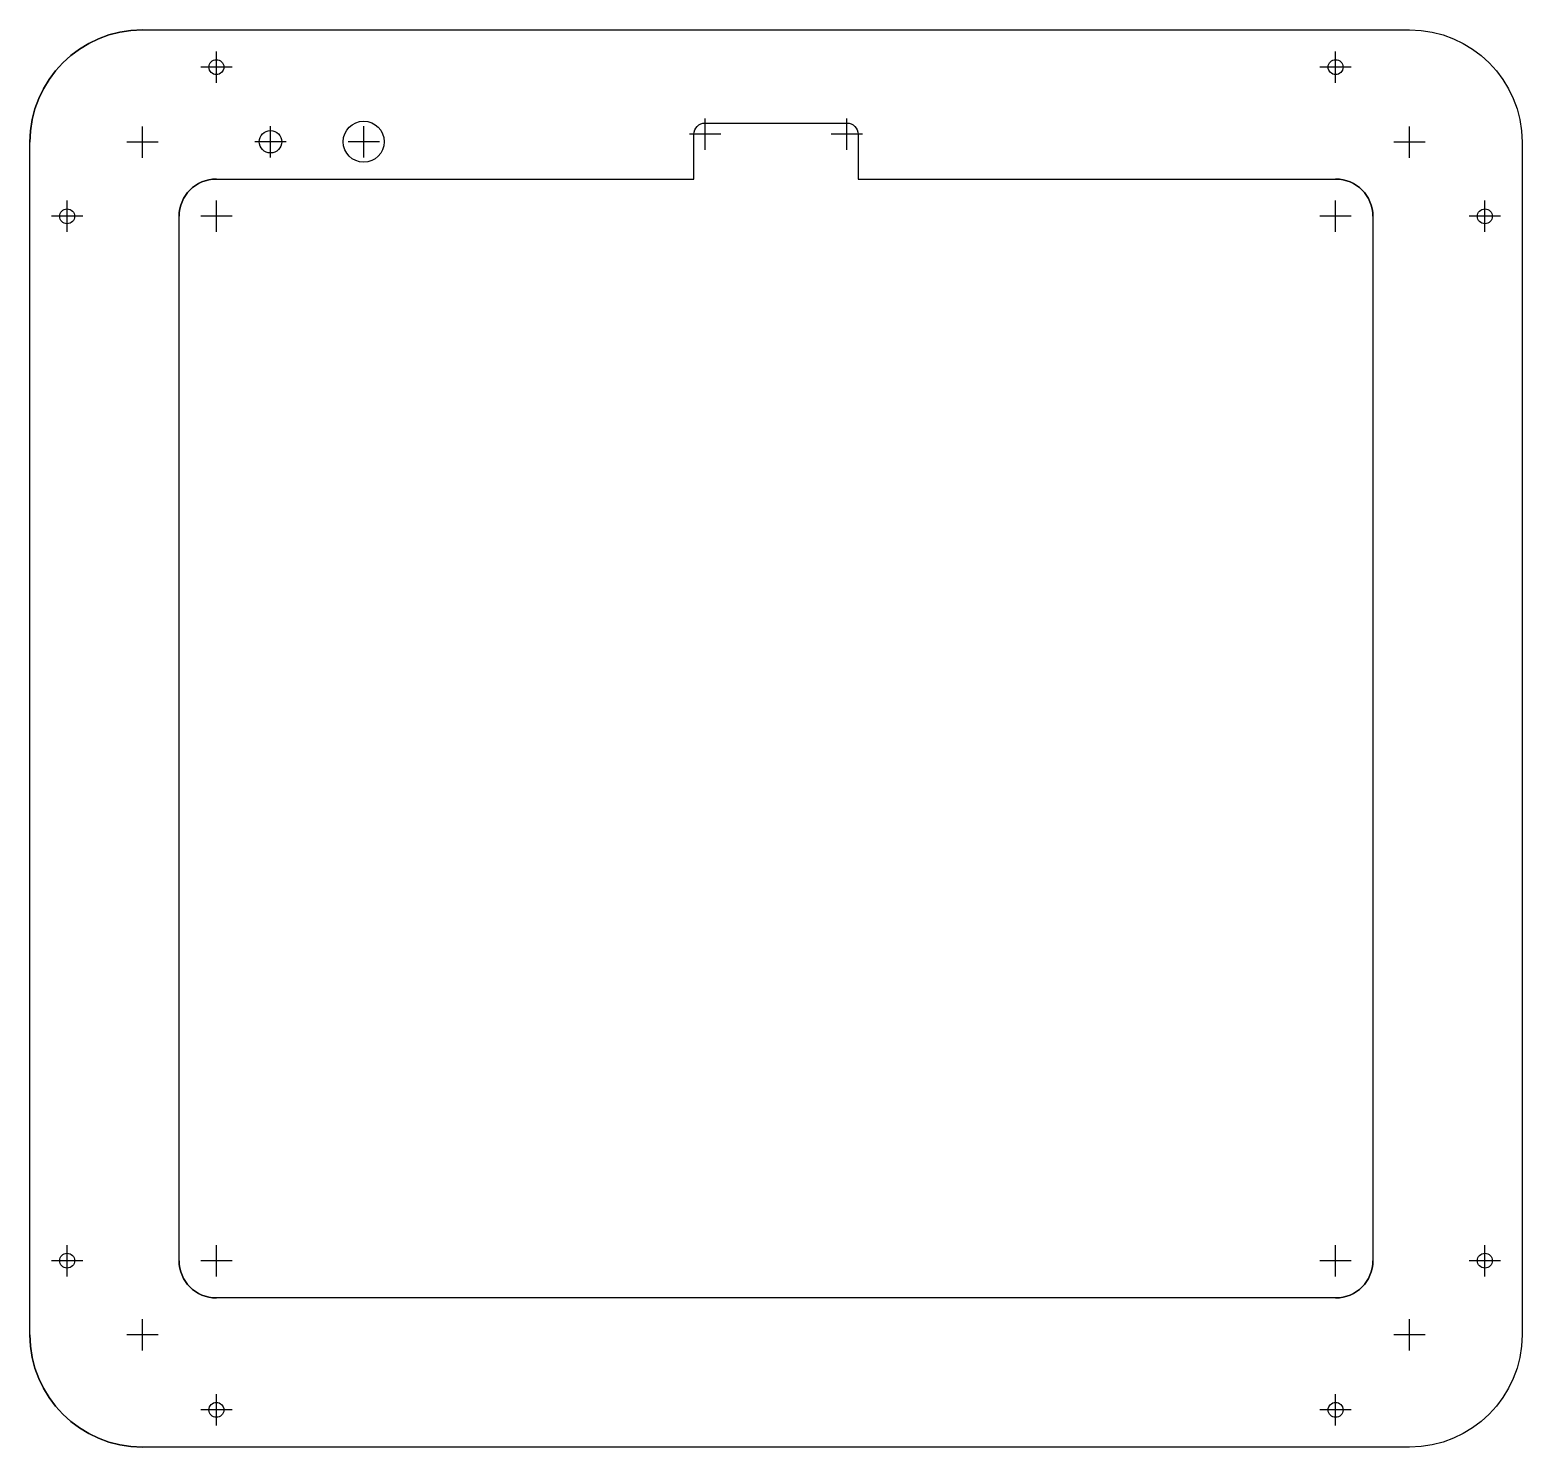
# Model space of a CAD drawing. Extents: x 97 to 497, y -241 to 139.
import ezdxf

# ---------------------------------------------------------------- set-up
doc = ezdxf.new("R2010")
doc.units = 0
doc.layers.get('0').update_dxf_attribs({"linetype": 'CONTINUOUS'})

msp = doc.modelspace()

# ---------------------------------------------------------------- linework, layer by layer
at = {"color": 7}
for points in [[(127.16, 138.740157), (466.84, 138.740157)], [(127.16, 138.740157), (466.84, 138.740157)], [(147, 124.540157), (147, 132.940157)], [(447, 124.540157), (447, 132.940157)], [(151.2, 128.740157), (142.8, 128.740157)], [(451.2, 128.740157), (442.8, 128.740157)], [(127.16, 104.380157), (127.16, 112.780157)], [(161.5, 104.540157), (161.5, 112.940157)], [(186.5, 104.540157), (186.5, 112.940157)], [(278, 106.540157), (278, 114.940157)], [(278, 113.740157), (316, 113.740157)], [(278, 113.740157), (316, 113.740157)], [(316, 106.540157), (316, 114.940157)], [(466.84, 104.380157), (466.84, 112.780157)], [(97, -211.099843), (97, 108.580157)], [(97, -211.099843), (97, 108.580157)], [(131.36, 108.580157), (122.96, 108.580157)], [(147, 98.740157), (275, 98.740157), (275, 110.740157)], [(165.7, 108.740157), (157.3, 108.740157)], [(190.7, 108.740157), (182.3, 108.740157)], [(282.2, 110.740157), (273.8, 110.740157)], [(275, 98.740157), (275, 110.740157)], [(320.2, 110.740157), (311.8, 110.740157)], [(319, 110.740157), (319, 98.740157), (447, 98.740157)], [(319, 110.740157), (319, 98.740157), (447, 98.740157)], [(471.04, 108.580157), (462.64, 108.580157)], [(497, 108.580157), (497, -211.099843)], [(497, 108.580157), (497, -211.099843)], [(147, 98.740157), (275, 98.740157)], [(107, 84.540157), (107, 92.940157)], [(147, 84.540157), (147, 92.940157)], [(447, 84.540157), (447, 92.940157)], [(487, 84.540157), (487, 92.940157)], [(111.2, 88.740157), (102.8, 88.740157)], [(137, -191.259843), (137, 88.740157)], [(137, -191.259843), (137, 88.740157)], [(151.2, 88.740157), (142.8, 88.740157)], [(451.2, 88.740157), (442.8, 88.740157)], [(457, 88.740157), (457, -191.259843)], [(457, 88.740157), (457, -191.259843)], [(491.2, 88.740157), (482.8, 88.740157)], [(107, -195.459843), (107, -187.059843)], [(147, -195.459843), (147, -187.059843)], [(447, -195.459843), (447, -187.059843)], [(487, -195.459843), (487, -187.059843)], [(111.2, -191.259843), (102.8, -191.259843)], [(151.2, -191.259843), (142.8, -191.259843)], [(451.2, -191.259843), (442.8, -191.259843)], [(491.2, -191.259843), (482.8, -191.259843)], [(447, -201.259843), (147, -201.259843)], [(447, -201.259843), (147, -201.259843)], [(127.16, -215.299843), (127.16, -206.899843)], [(466.84, -215.299843), (466.84, -206.899843)], [(131.36, -211.099843), (122.96, -211.099843)], [(471.04, -211.099843), (462.64, -211.099843)], [(147, -235.459843), (147, -227.059843)], [(447, -235.459843), (447, -227.059843)], [(151.2, -231.259843), (142.8, -231.259843)], [(451.2, -231.259843), (442.8, -231.259843)], [(466.84, -241.259843), (127.16, -241.259843)], [(466.84, -241.259843), (127.16, -241.259843)]]:
    msp.add_lwpolyline(points, dxfattribs=at)
for points in [[(97, 108.580157), (97, 125.237157), (110.503, 138.740157), (127.16, 138.740157)], [(127.16, 138.740157), (110.503, 138.740157), (97, 125.237157), (97, 108.580157)], [(466.84, 138.740157), (483.497, 138.740157), (497, 125.237157), (497, 108.580157)], [(466.84, 138.740157), (483.497, 138.740157), (497, 125.237157), (497, 108.580157)], [(145, 128.740157), (145, 129.845157), (145.895, 130.740157), (147, 130.740157)], [(145, 128.740157), (145, 129.845157), (145.895, 130.740157), (147, 130.740157)], [(147, 126.740157), (145.895, 126.740157), (145, 127.635157), (145, 128.740157)], [(147, 126.740157), (145.895, 126.740157), (145, 127.635157), (145, 128.740157)], [(147, 130.740157), (148.105, 130.740157), (149, 129.845157), (149, 128.740157)], [(147, 130.740157), (148.105, 130.740157), (149, 129.845157), (149, 128.740157)], [(149, 128.740157), (149, 127.635157), (148.105, 126.740157), (147, 126.740157)], [(149, 128.740157), (149, 127.635157), (148.105, 126.740157), (147, 126.740157)], [(445, 128.740157), (445, 129.845157), (445.895, 130.740157), (447, 130.740157)], [(445, 128.740157), (445, 129.845157), (445.895, 130.740157), (447, 130.740157)], [(447, 126.740157), (445.895, 126.740157), (445, 127.635157), (445, 128.740157)], [(447, 126.740157), (445.895, 126.740157), (445, 127.635157), (445, 128.740157)], [(447, 130.740157), (448.105, 130.740157), (449, 129.845157), (449, 128.740157)], [(447, 130.740157), (448.105, 130.740157), (449, 129.845157), (449, 128.740157)], [(449, 128.740157), (449, 127.635157), (448.105, 126.740157), (447, 126.740157)], [(449, 128.740157), (449, 127.635157), (448.105, 126.740157), (447, 126.740157)], [(181, 108.740157), (181, 111.778157), (183.462, 114.240157), (186.5, 114.240157)], [(181, 108.740157), (181, 111.778157), (183.462, 114.240157), (186.5, 114.240157)], [(186.5, 114.240157), (189.538, 114.240157), (192, 111.778157), (192, 108.740157)], [(186.5, 114.240157), (189.538, 114.240157), (192, 111.778157), (192, 108.740157)], [(275, 110.740157), (275, 112.397157), (276.3431, 113.740157), (278, 113.740157)], [(275, 110.740157), (275, 112.397157), (276.3431, 113.740157), (278, 113.740157)], [(316, 113.740157), (317.6569, 113.740157), (319, 112.397157), (319, 110.740157)], [(316, 113.740157), (317.6569, 113.740157), (319, 112.397157), (319, 110.740157)], [(158.5, 108.740157), (158.5, 110.397157), (159.843, 111.740157), (161.5, 111.740157)], [(158.5, 108.740157), (158.5, 110.397157), (159.843, 111.740157), (161.5, 111.740157)], [(161.5, 105.740157), (159.843, 105.740157), (158.5, 107.083157), (158.5, 108.740157)], [(161.5, 105.740157), (159.843, 105.740157), (158.5, 107.083157), (158.5, 108.740157)], [(161.5, 111.740157), (163.157, 111.740157), (164.5, 110.397157), (164.5, 108.740157)], [(161.5, 111.740157), (163.157, 111.740157), (164.5, 110.397157), (164.5, 108.740157)], [(164.5, 108.740157), (164.5, 107.083157), (163.157, 105.740157), (161.5, 105.740157)], [(164.5, 108.740157), (164.5, 107.083157), (163.157, 105.740157), (161.5, 105.740157)], [(186.5, 103.240157), (183.462, 103.240157), (181, 105.702157), (181, 108.740157)], [(186.5, 103.240157), (183.462, 103.240157), (181, 105.702157), (181, 108.740157)], [(192, 108.740157), (192, 105.702157), (189.538, 103.240157), (186.5, 103.240157)], [(192, 108.740157), (192, 105.702157), (189.538, 103.240157), (186.5, 103.240157)], [(137, 88.740157), (137, 94.263157), (141.477, 98.740157), (147, 98.740157)], [(147, 98.740157), (141.477, 98.740157), (137, 94.263157), (137, 88.740157)], [(447, 98.740157), (452.523, 98.740157), (457, 94.263157), (457, 88.740157)], [(457, 88.740157), (457, 94.263157), (452.523, 98.740157), (447, 98.740157)], [(105, 88.740157), (105, 89.845157), (105.895, 90.740157), (107, 90.740157)], [(105, 88.740157), (105, 89.845157), (105.895, 90.740157), (107, 90.740157)], [(107, 86.740157), (105.895, 86.740157), (105, 87.635157), (105, 88.740157)], [(107, 86.740157), (105.895, 86.740157), (105, 87.635157), (105, 88.740157)], [(107, 90.740157), (108.105, 90.740157), (109, 89.845157), (109, 88.740157)], [(107, 90.740157), (108.105, 90.740157), (109, 89.845157), (109, 88.740157)], [(109, 88.740157), (109, 87.635157), (108.105, 86.740157), (107, 86.740157)], [(109, 88.740157), (109, 87.635157), (108.105, 86.740157), (107, 86.740157)], [(485, 88.740157), (485, 89.845157), (485.895, 90.740157), (487, 90.740157)], [(485, 88.740157), (485, 89.845157), (485.895, 90.740157), (487, 90.740157)], [(487, 86.740157), (485.895, 86.740157), (485, 87.635157), (485, 88.740157)], [(487, 86.740157), (485.895, 86.740157), (485, 87.635157), (485, 88.740157)], [(487, 90.740157), (488.105, 90.740157), (489, 89.845157), (489, 88.740157)], [(487, 90.740157), (488.105, 90.740157), (489, 89.845157), (489, 88.740157)], [(489, 88.740157), (489, 87.635157), (488.105, 86.740157), (487, 86.740157)], [(489, 88.740157), (489, 87.635157), (488.105, 86.740157), (487, 86.740157)], [(105, -191.259843), (105, -190.154843), (105.895, -189.259843), (107, -189.259843)], [(105, -191.259843), (105, -190.154843), (105.895, -189.259843), (107, -189.259843)], [(107, -193.259843), (105.895, -193.259843), (105, -192.364843), (105, -191.259843)], [(107, -193.259843), (105.895, -193.259843), (105, -192.364843), (105, -191.259843)], [(107, -189.259843), (108.105, -189.259843), (109, -190.154843), (109, -191.259843)], [(107, -189.259843), (108.105, -189.259843), (109, -190.154843), (109, -191.259843)], [(109, -191.259843), (109, -192.364843), (108.105, -193.259843), (107, -193.259843)], [(109, -191.259843), (109, -192.364843), (108.105, -193.259843), (107, -193.259843)], [(147, -201.259843), (141.477, -201.259843), (137, -196.782843), (137, -191.259843)], [(137, -191.259843), (137, -196.782843), (141.477, -201.259843), (147, -201.259843)], [(457, -191.259843), (457, -196.782843), (452.523, -201.259843), (447, -201.259843)], [(447, -201.259843), (452.523, -201.259843), (457, -196.782843), (457, -191.259843)], [(485, -191.259843), (485, -190.154843), (485.895, -189.259843), (487, -189.259843)], [(485, -191.259843), (485, -190.154843), (485.895, -189.259843), (487, -189.259843)], [(487, -193.259843), (485.895, -193.259843), (485, -192.364843), (485, -191.259843)], [(487, -193.259843), (485.895, -193.259843), (485, -192.364843), (485, -191.259843)], [(487, -189.259843), (488.105, -189.259843), (489, -190.154843), (489, -191.259843)], [(487, -189.259843), (488.105, -189.259843), (489, -190.154843), (489, -191.259843)], [(489, -191.259843), (489, -192.364843), (488.105, -193.259843), (487, -193.259843)], [(489, -191.259843), (489, -192.364843), (488.105, -193.259843), (487, -193.259843)], [(127.16, -241.259843), (110.503, -241.259843), (97, -227.756843), (97, -211.099843)], [(97, -211.099843), (97, -227.756843), (110.503, -241.259843), (127.16, -241.259843)], [(497, -211.099843), (497, -227.756843), (483.497, -241.259843), (466.84, -241.259843)], [(497, -211.099843), (497, -227.756843), (483.497, -241.259843), (466.84, -241.259843)], [(145, -231.259843), (145, -230.154843), (145.895, -229.259843), (147, -229.259843)], [(145, -231.259843), (145, -230.154843), (145.895, -229.259843), (147, -229.259843)], [(147, -233.259843), (145.895, -233.259843), (145, -232.364843), (145, -231.259843)], [(147, -233.259843), (145.895, -233.259843), (145, -232.364843), (145, -231.259843)], [(147, -229.259843), (148.105, -229.259843), (149, -230.154843), (149, -231.259843)], [(147, -229.259843), (148.105, -229.259843), (149, -230.154843), (149, -231.259843)], [(149, -231.259843), (149, -232.364843), (148.105, -233.259843), (147, -233.259843)], [(149, -231.259843), (149, -232.364843), (148.105, -233.259843), (147, -233.259843)], [(445, -231.259843), (445, -230.154843), (445.895, -229.259843), (447, -229.259843)], [(445, -231.259843), (445, -230.154843), (445.895, -229.259843), (447, -229.259843)], [(447, -233.259843), (445.895, -233.259843), (445, -232.364843), (445, -231.259843)], [(447, -233.259843), (445.895, -233.259843), (445, -232.364843), (445, -231.259843)], [(447, -229.259843), (448.105, -229.259843), (449, -230.154843), (449, -231.259843)], [(447, -229.259843), (448.105, -229.259843), (449, -230.154843), (449, -231.259843)], [(449, -231.259843), (449, -232.364843), (448.105, -233.259843), (447, -233.259843)], [(449, -231.259843), (449, -232.364843), (448.105, -233.259843), (447, -233.259843)]]:
    msp.add_open_spline(points, degree=3, dxfattribs=at)

doc.saveas('drawing.dxf')
